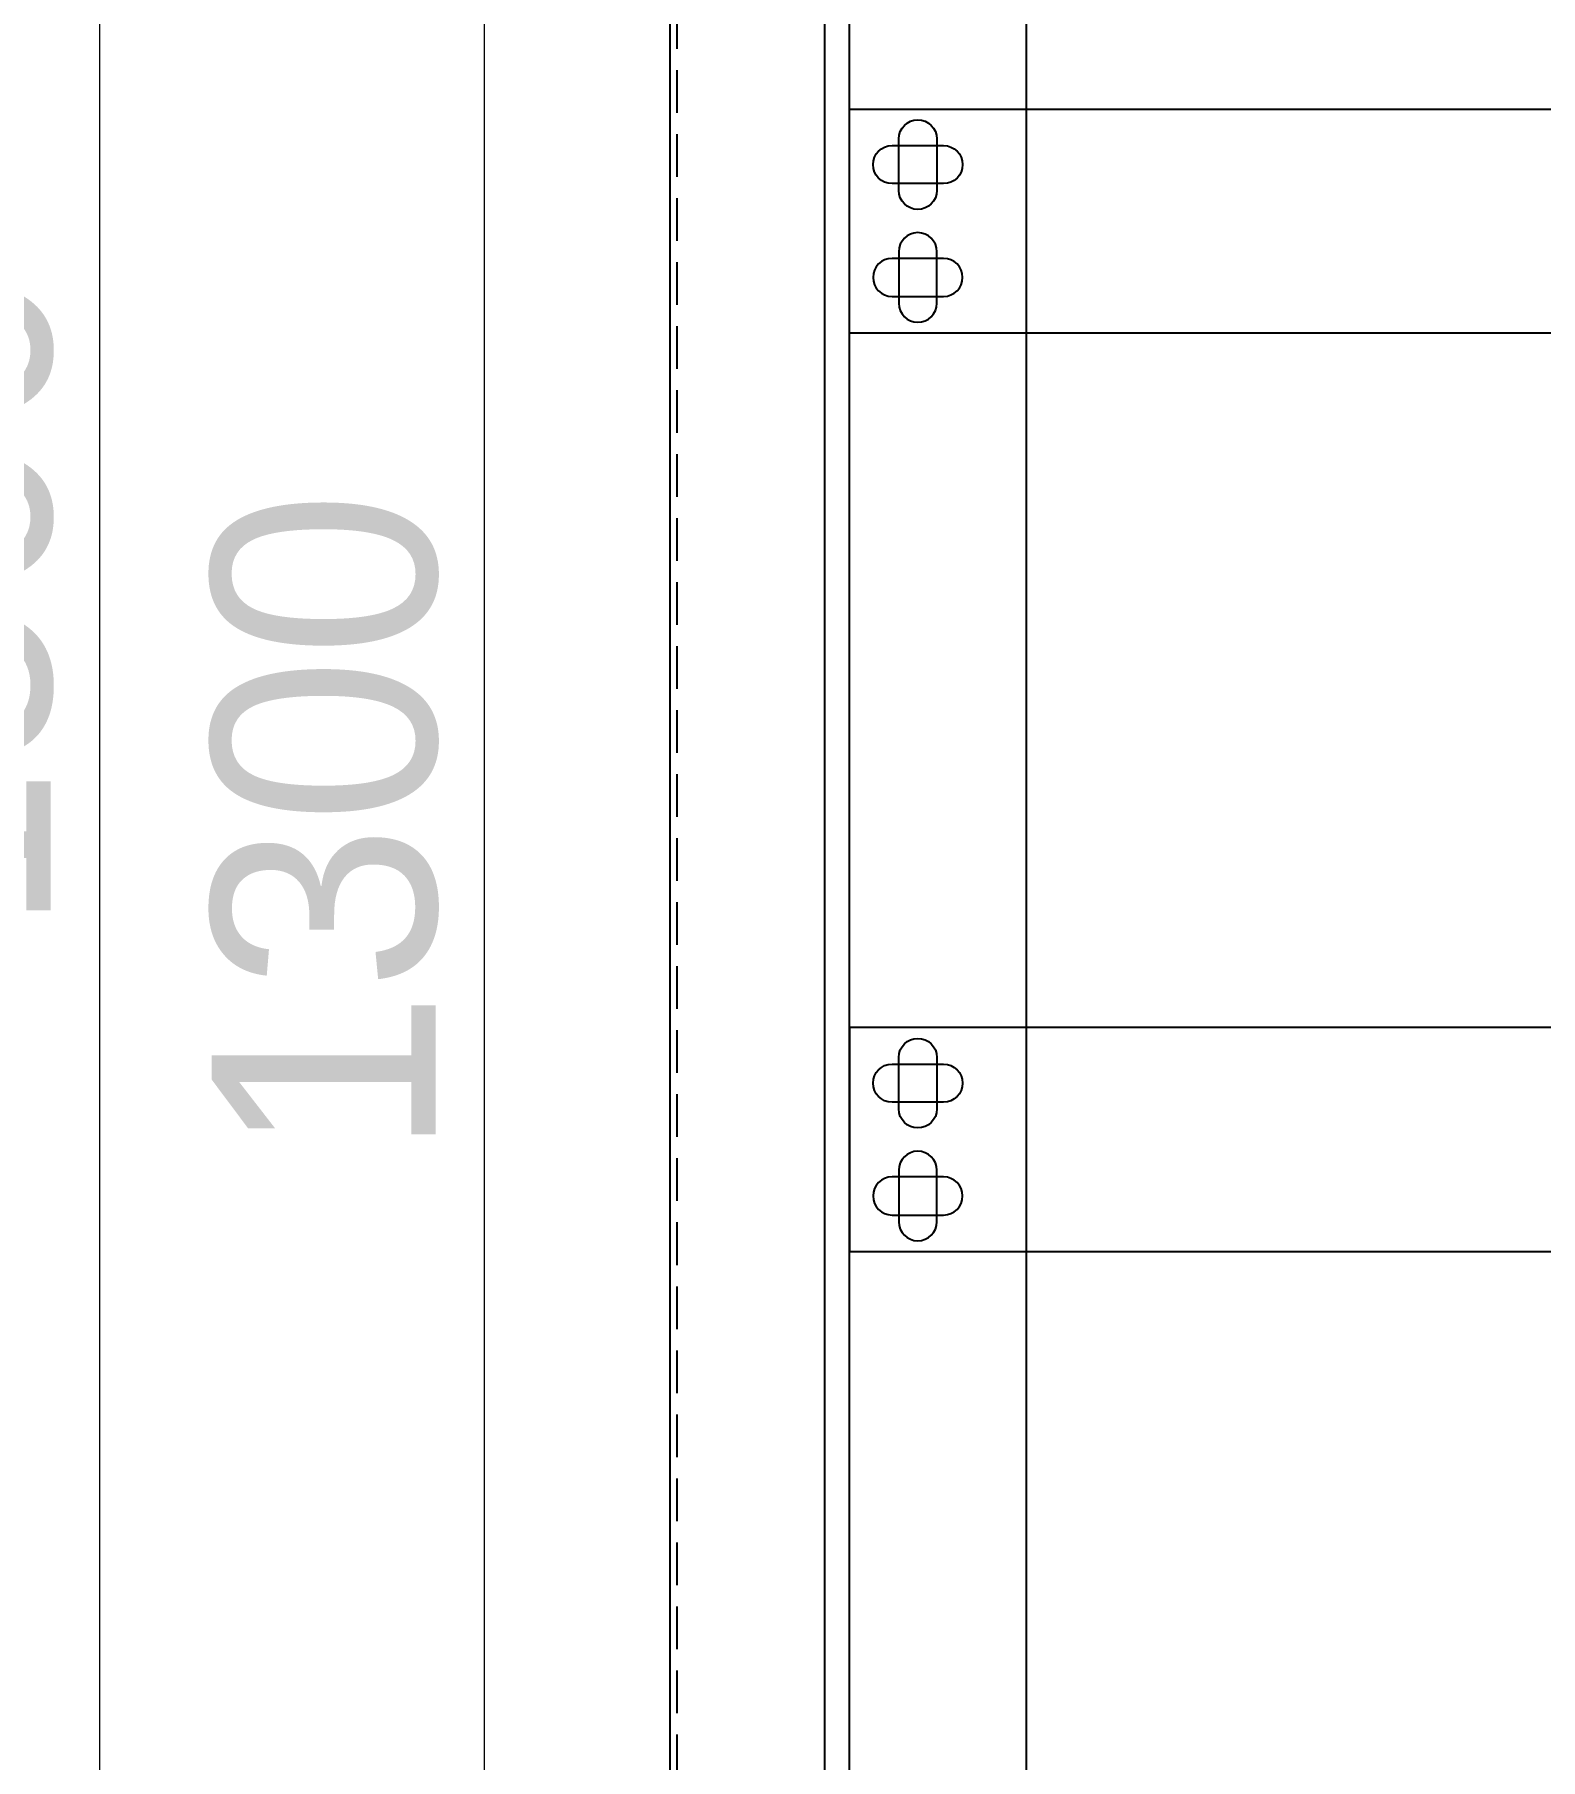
# Model space of a CAD drawing. Header units: millimetres. Extents: x 0 to 6126, y 0 to 4331.
# Drawn here: x 3129.1 to 3465.3, y 2990.2 to 3375.2 of the extents above; entities that cross this region are included whole.
import ezdxf

# ---------------------------------------------------------------- set-up
doc = ezdxf.new("R2010")
doc.units = ezdxf.units.MM
doc.linetypes.add('HIDDEN2', pattern=[4.7625, 3.175, -1.5875])
doc.layers.add('CNC', color=7, linetype='Continuous')
doc.layers.add('DIM', color=253, linetype='Continuous')
doc.dimstyles.new('CNC', dxfattribs={"dimtxt": 50, "dimasz": 5, "dimexe": 5, "dimexo": 15, "dimgap": 10, "dimtad": 1, "dimdec": 0, "dimtxsty": 'Standard', "dimblk": 'OPEN30', "dimcen": 10, "dimclrd": 5, "dimclre": 5, "dimclrt": 3, "dimazin": 3, "dimtfac": 1, "dimtdec": 0, "dimtmove": 0, "dimatfit": 3, "dimldrblk": 'ARCHTICK', "dimlwd": 9, "dimlwe": 9})

# ---------------------------------------------------------------- blocks, each defined once
blk = doc.blocks.new('*D16')
at = {"color": 0, "linetype": 'ByBlock', "lineweight": -2}
for p, q in [((3142.24, 3993.96), (3143.58, 3998.96)), ((3143.58, 3998.96), (3144.92, 3993.96)), ((3143.58, 3998.96), (3143.58, 3993.96)), ((3143.58, 2498.96), (3142.24, 2503.96)), ((3144.92, 2503.96), (3143.58, 2498.96)), ((3143.58, 2498.96), (3143.58, 2503.96))]:
    blk.add_line(p, q, dxfattribs=at)
at = {"layer": 'Defpoints', "color": 0, "ltscale": 3, "transparency": 16777216}
for p in [(3271.01, 3998.96), (3143.58, 2498.96), (3271.01, 2498.96)]:
    blk.add_point(p, dxfattribs=at)
at = {"layer": 'DIM', "color": 5, "lineweight": 9, "ltscale": 3, "transparency": 16777216}
for p, q in [((3256.01, 3998.96), (3138.58, 3998.96)), ((3143.58, 3993.96), (3143.58, 2503.96)), ((3256.01, 2498.96), (3138.58, 2498.96))]:
    blk.add_line(p, q, dxfattribs=at)
at = {"layer": 'DIM', "color": 3, "ltscale": 3, "transparency": 16777216, "insert": (3108.05, 3248.96), "char_height": 50, "attachment_point": 5, "rotation": 90}
blk.add_mtext('1500', dxfattribs=at)
blk = doc.blocks.new('_ArchTick')
at = {"color": 0, "const_width": 0.15}
blk.add_lwpolyline([(-0.5, -0.5), (0.5, 0.5)], dxfattribs=at)
blk = doc.blocks.new('_Open30')
at = {"color": 0, "linetype": 'ByBlock', "lineweight": -2}
for p, q in [((-1, 0.268), (0, 0)), ((0, 0), (-1, -0.268)), ((0, 0), (-1, 0))]:
    blk.add_line(p, q, dxfattribs=at)
blk = doc.blocks.new('ovan8.5x20')
at = {"layer": 'CNC', "color": 2, "lineweight": -3}
for p, q in [((5.75, 4.25), (-5.75, 4.25)), ((-5.75, -4.25), (5.75, -4.25))]:
    blk.add_line(p, q, dxfattribs=at)
for centre, start, end in [((-5.75, 0), 90, 270), ((5.75, 0), 270, 90)]:
    blk.add_arc(centre, 4.25, start, end, dxfattribs=at)
blk = doc.blocks.new('*D21')
at = {"color": 5, "lineweight": 9, "ltscale": 3, "transparency": 16777216}
for p, q in [((3290.51, 3848.96), (3224.55, 3848.96)), ((3229.55, 2553.96), (3229.55, 3843.96)), ((3290.51, 2548.96), (3224.55, 2548.96))]:
    blk.add_line(p, q, dxfattribs=at)
at = {"color": 0, "linetype": 'ByBlock', "lineweight": -2}
for p, q in [((3228.21, 3843.96), (3229.55, 3848.96)), ((3229.55, 3848.96), (3230.89, 3843.96)), ((3229.55, 3848.96), (3229.55, 3843.96)), ((3229.55, 2548.96), (3228.21, 2553.96)), ((3230.89, 2553.96), (3229.55, 2548.96)), ((3229.55, 2548.96), (3229.55, 2553.96))]:
    blk.add_line(p, q, dxfattribs=at)
at = {"layer": 'Defpoints', "color": 0, "ltscale": 3, "transparency": 16777216}
for p in [(3229.55, 3848.96), (3305.51, 3848.96), (3305.51, 2548.96)]:
    blk.add_point(p, dxfattribs=at)
at = {"color": 3, "ltscale": 3, "transparency": 16777216, "insert": (3194.01, 3198.96), "char_height": 50, "attachment_point": 5, "rotation": 90}
blk.add_mtext('1300', dxfattribs=at)

msp = doc.modelspace()

# ---------------------------------------------------------------- linework, layer by layer
at = {"color": 7, "ltscale": 3}
msp.add_lwpolyline([(3271.01, 3998.96), (4371.01, 3998.96), (4371.01, 2498.96), (3271.01, 2498.96)], close=True, dxfattribs=at)
at = {"color": 7, "linetype": 'HIDDEN2', "ltscale": 3}
msp.add_lwpolyline([(3272.51, 3997.46), (4369.51, 3997.46), (4369.51, 2500.46), (3272.51, 2500.46)], close=True, dxfattribs=at)
at = {"color": 4, "ltscale": 3}
msp.add_lwpolyline([(3305.51, 3897.46), (3788.01, 3897.46), (3788.01, 2548.96), (3305.51, 2548.96)], close=True, dxfattribs=at)
at = {"color": 35, "ltscale": 3}
msp.add_lwpolyline([(3311.01, 3891.96), (3782.51, 3891.96), (3782.51, 2554.46), (3311.01, 2554.46)], close=True, dxfattribs=at)
at = {"color": 3, "ltscale": 3}
msp.add_lwpolyline([(3350.51, 3883.46), (3736.51, 3883.46), (3736.51, 2578.46), (3350.51, 2578.46)], close=True, dxfattribs=at)
at = {"color": 8, "ltscale": 3}
for points in [[(3311.01, 3358.53), (3782.51, 3358.53), (3782.51, 3308.53), (3311.01, 3308.53)], [(3311.01, 3103.53), (3782.51, 3103.53), (3782.51, 3153.53), (3311.01, 3153.53)]]:
    msp.add_lwpolyline(points, close=True, dxfattribs=at)

# ---------------------------------------------------------------- block references
at = {"layer": 'CNC', "lineweight": -3, "xscale": -1}
for p, rotation in [((3326.26, 3346.12), 90), ((3326.26, 3346.12), 180), ((3326.26, 3141.12), 90), ((3326.26, 3141.12), 180)]:
    msp.add_blockref('ovan8.5x20', p, dxfattribs=dict(at, rotation=rotation))
at = {"layer": 'CNC', "lineweight": -3, "rotation": 90}
for p in [(3326.26, 3320.94), (3326.26, 3115.94)]:
    msp.add_blockref('ovan8.5x20', p, dxfattribs=at)
at = {"layer": 'CNC', "lineweight": -3}
for p in [(3326.26, 3320.94), (3326.26, 3115.94)]:
    msp.add_blockref('ovan8.5x20', p, dxfattribs=at)

# ---------------------------------------------------------------- dimensions: what is measured, and where the dimension line sits
at = {"color": 2, "ltscale": 3}
dim = msp.add_linear_dim(base=(3229.55, 3848.96), p1=(3305.51, 2548.96), p2=(3305.51, 3848.96), angle=90, dimstyle='CNC', dxfattribs=at)
dim.commit()
dim.dimension.update_dxf_attribs({"geometry": '*D21', "text_midpoint": (3194.01, 3198.96)})
at = {"layer": 'DIM', "color": 7, "ltscale": 3}
dim = msp.add_linear_dim(base=(3143.58, 2498.96), p1=(3271.01, 3998.96), p2=(3271.01, 2498.96), angle=90, dimstyle='CNC', dxfattribs=at)
dim.commit()
dim.dimension.update_dxf_attribs({"geometry": '*D16', "text_midpoint": (3108.05, 3248.96)})

doc.saveas('drawing.dxf')
